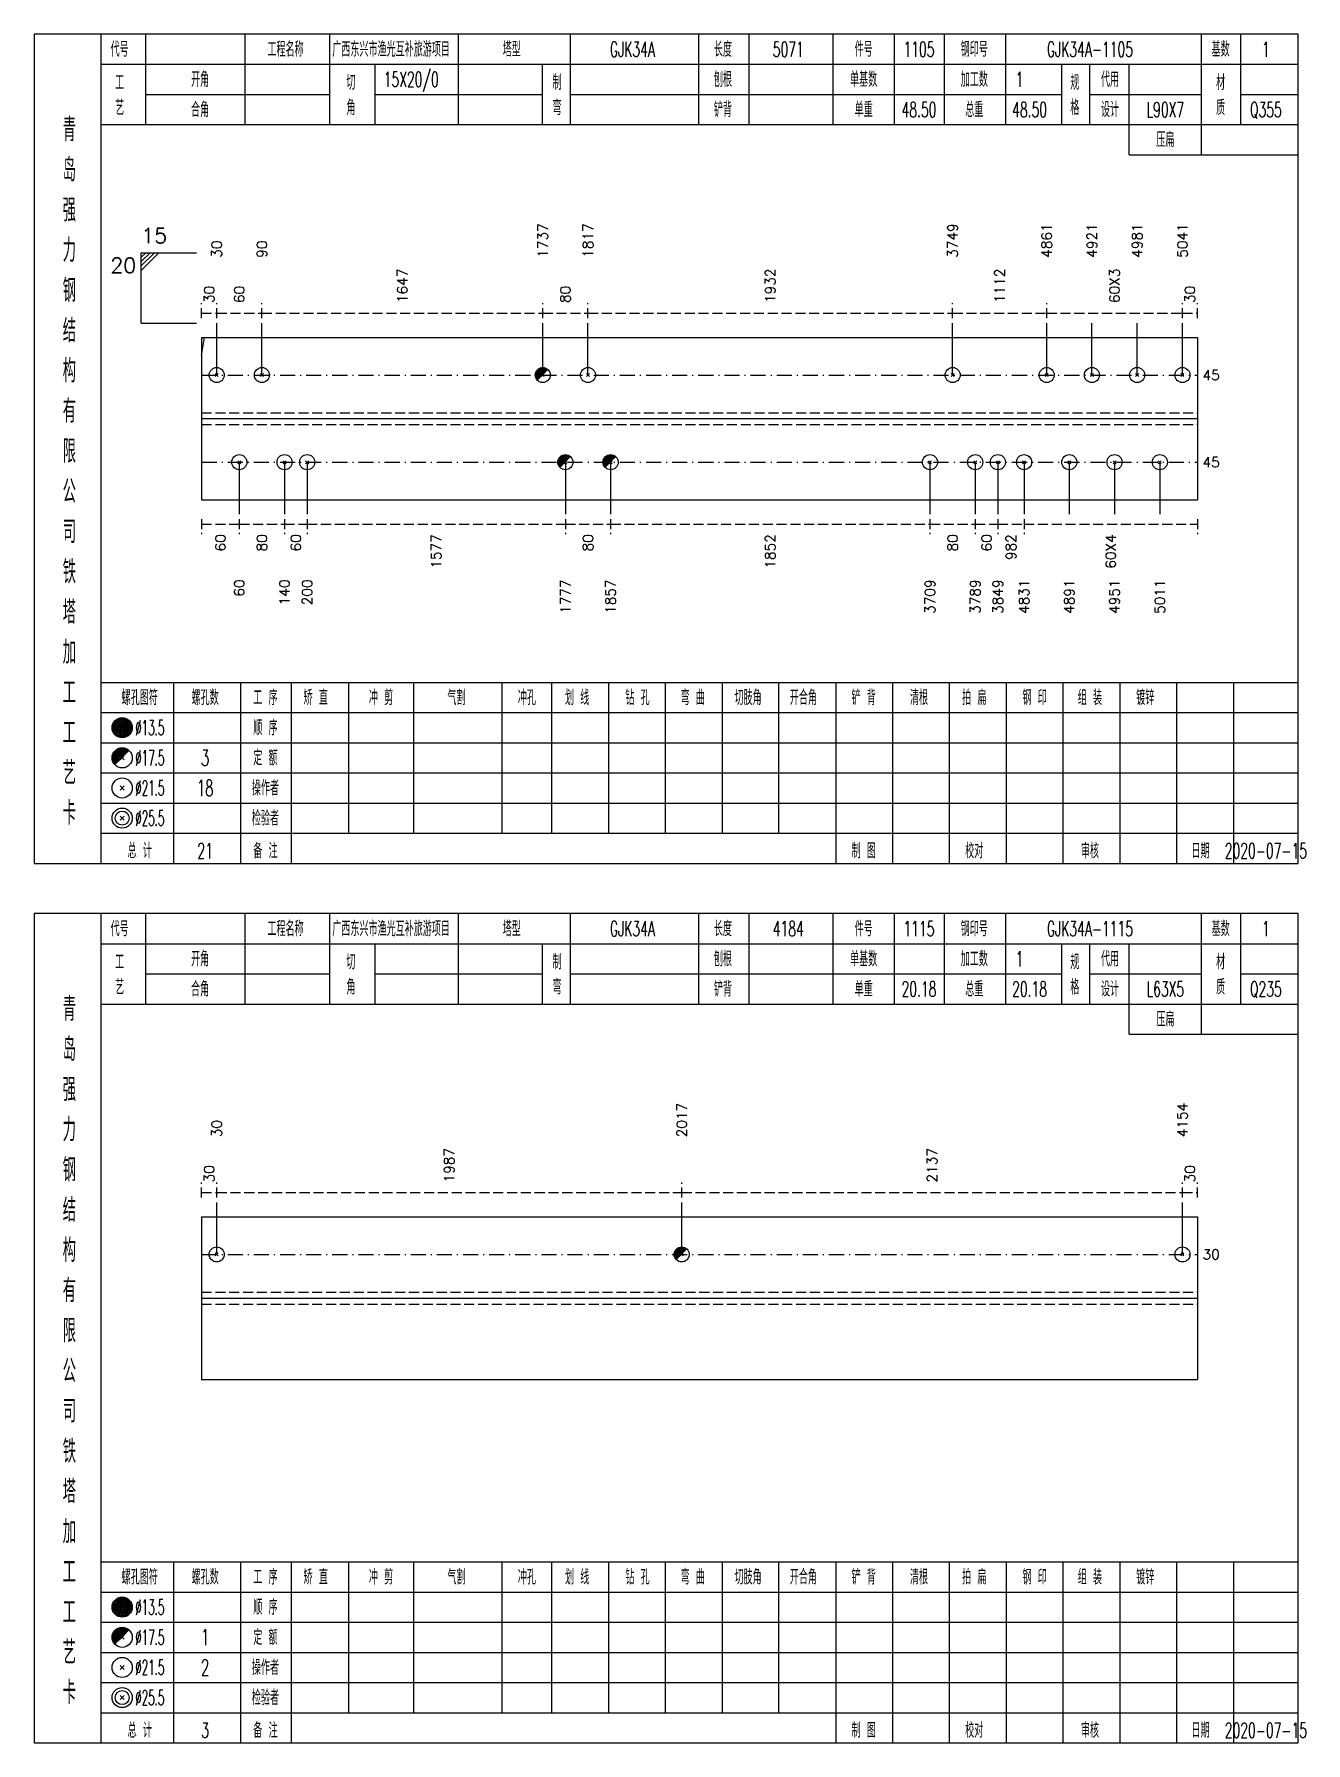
# Model space of a CAD drawing. Extents: x 0 to 2606, y -377 to 6479.
# Drawn here: x 1568.4 to 1821.3, y 1750 to 2090 of the extents above; entities that cross this region are included whole.
import ezdxf
from ezdxf.enums import TextEntityAlignment as Align

# ---------------------------------------------------------------- set-up
doc = ezdxf.new("R2010")
doc.units = 0
doc.header["$MEASUREMENT"] = 0
doc.linetypes.add('一点画线', pattern=[5.2, 3, -1, 0.2, -1])
doc.linetypes.add('虚线', pattern=[2.75, 2, -0.75])
doc.layers.get('0').update_dxf_attribs({"linetype": 'CONTINUOUS', "lineweight": 25})
doc.layers.add('1', color=7, linetype='CONTINUOUS', lineweight=25)
doc.layers.add('4', color=7, linetype='CONTINUOUS', lineweight=25)
doc.styles.get("Standard").update_dxf_attribs({"font": 'simplex.shx', "width": 0.7, "height": 3, "bigfont": 'gbhzfs.shx'})

msp = doc.modelspace()

# ---------------------------------------------------------------- linework, layer by layer
at = {"color": 7, "linetype": 'Continuous', "lineweight": 13}
for p, q in [((1589.7, 2046.5), (1600.7, 2046.5)), ((1589.7, 2032.5), (1589.7, 2046.5)), ((1590.58, 2046.5), (1589.7, 2045.62)), ((1591.45, 2046.5), (1589.7, 2044.75)), ((1592.33, 2046.5), (1589.7, 2043.88)), ((1593.2, 2046.5), (1589.7, 2043)), ((1589.7, 2032.5), (1600.7, 2032.5)), ((1604.7, 2022.17), (1604.7, 2032.5)), ((1613.7, 2022.17), (1613.7, 2032.5)), ((1669.56, 2022.17), (1669.56, 2032.5)), ((1678.56, 2022.17), (1678.56, 2032.5)), ((1751.09, 2022.17), (1751.09, 2032.5)), ((1769.8, 2022.17), (1769.8, 2032.5)), ((1778.8, 2022.17), (1778.8, 2032.5)), ((1787.8, 2022.17), (1787.8, 2032.5)), ((1796.8, 2022.17), (1796.8, 2032.5)), ((1601.7, 2026.07), (1602.29, 2029.67)), ((1604.4, 2021.87), (1605, 2022.47)), ((1605, 2021.87), (1604.4, 2022.47)), ((1613.4, 2021.87), (1614, 2022.47)), ((1614, 2021.87), (1613.4, 2022.47)), ((1678.26, 2021.87), (1678.86, 2022.47)), ((1678.86, 2021.87), (1678.26, 2022.47)), ((1750.79, 2021.87), (1751.39, 2022.47)), ((1751.39, 2021.87), (1750.79, 2022.47)), ((1769.5, 2021.87), (1770.1, 2022.47)), ((1770.1, 2021.87), (1769.5, 2022.47)), ((1778.5, 2021.87), (1779.1, 2022.47)), ((1779.1, 2021.87), (1778.5, 2022.47)), ((1787.5, 2021.87), (1788.1, 2022.47)), ((1788.1, 2021.87), (1787.5, 2022.47)), ((1796.5, 2021.87), (1797.1, 2022.47)), ((1797.1, 2021.87), (1796.5, 2022.47)), ((1609.2, 2004.83), (1609.2, 1994.5)), ((1618.2, 2004.83), (1618.2, 1994.5)), ((1622.7, 2004.83), (1622.7, 1994.5)), ((1674.06, 2004.83), (1674.06, 1994.5)), ((1683.06, 2004.83), (1683.06, 1994.5)), ((1746.59, 2004.83), (1746.59, 1994.5)), ((1755.59, 2004.83), (1755.59, 1994.5)), ((1760.09, 2004.83), (1760.09, 1994.5)), ((1765.3, 2004.83), (1765.3, 1994.5)), ((1774.3, 2004.83), (1774.3, 1994.5)), ((1783.3, 2004.83), (1783.3, 1994.5)), ((1792.3, 2004.83), (1792.3, 1994.5)), ((1604.7, 1847.19), (1604.7, 1857.5)), ((1697.2, 1847.19), (1697.2, 1857.5)), ((1796.8, 1847.19), (1796.8, 1857.5)), ((1604.4, 1846.89), (1605, 1847.49)), ((1605, 1846.89), (1604.4, 1847.49)), ((1796.5, 1846.89), (1797.1, 1847.49)), ((1797.1, 1846.89), (1796.5, 1847.49))]:
    msp.add_line(p, q, dxfattribs=at)
at = {"color": 8, "linetype": '虚线', "lineweight": 9}
for p, q in [((1601.7, 2033.5), (1601.7, 2036.5)), ((1601.7, 2034.5), (1604.7, 2034.5)), ((1604.7, 2033.5), (1604.7, 2036.5)), ((1604.7, 2033.5), (1604.7, 2036.5)), ((1604.7, 2034.5), (1613.7, 2034.5)), ((1613.7, 2033.5), (1613.7, 2036.5)), ((1613.7, 2033.5), (1613.7, 2036.5)), ((1613.7, 2034.5), (1669.56, 2034.5)), ((1669.56, 2033.5), (1669.56, 2036.5)), ((1669.56, 2033.5), (1669.56, 2036.5)), ((1669.56, 2034.5), (1678.56, 2034.5)), ((1678.56, 2033.5), (1678.56, 2036.5)), ((1678.56, 2033.5), (1678.56, 2036.5)), ((1678.56, 2034.5), (1751.09, 2034.5)), ((1751.09, 2033.5), (1751.09, 2036.5)), ((1751.09, 2033.5), (1751.09, 2036.5)), ((1751.09, 2034.5), (1769.8, 2034.5)), ((1769.8, 2033.5), (1769.8, 2036.5)), ((1769.8, 2033.5), (1769.8, 2036.5)), ((1769.8, 2034.5), (1796.8, 2034.5)), ((1796.8, 2033.5), (1796.8, 2036.5)), ((1796.8, 2033.5), (1796.8, 2036.5)), ((1796.8, 2034.5), (1799.8, 2034.5)), ((1799.8, 2033.5), (1799.8, 2036.5)), ((1601.7, 1993.5), (1601.7, 1990.5)), ((1601.7, 1992.5), (1609.2, 1992.5)), ((1609.2, 1993.5), (1609.2, 1990.5)), ((1609.2, 1993.5), (1609.2, 1990.5)), ((1609.2, 1992.5), (1618.2, 1992.5)), ((1618.2, 1993.5), (1618.2, 1990.5)), ((1618.2, 1993.5), (1618.2, 1990.5)), ((1618.2, 1992.5), (1622.7, 1992.5)), ((1622.7, 1993.5), (1622.7, 1990.5)), ((1622.7, 1993.5), (1622.7, 1990.5)), ((1622.7, 1992.5), (1674.06, 1992.5)), ((1674.06, 1993.5), (1674.06, 1990.5)), ((1674.06, 1993.5), (1674.06, 1990.5)), ((1674.06, 1992.5), (1683.06, 1992.5)), ((1683.06, 1993.5), (1683.06, 1990.5)), ((1683.06, 1993.5), (1683.06, 1990.5)), ((1683.06, 1992.5), (1746.59, 1992.5)), ((1746.59, 1993.5), (1746.59, 1990.5)), ((1746.59, 1993.5), (1746.59, 1990.5)), ((1746.59, 1992.5), (1755.59, 1992.5)), ((1755.59, 1993.5), (1755.59, 1990.5)), ((1755.59, 1993.5), (1755.59, 1990.5)), ((1755.59, 1992.5), (1760.09, 1992.5)), ((1760.09, 1993.5), (1760.09, 1990.5)), ((1760.09, 1993.5), (1760.09, 1990.5)), ((1760.09, 1992.5), (1765.3, 1992.5)), ((1765.3, 1993.5), (1765.3, 1990.5)), ((1765.3, 1993.5), (1765.3, 1990.5)), ((1765.3, 1992.5), (1799.8, 1992.5)), ((1799.8, 1993.5), (1799.8, 1990.5)), ((1601.7, 1858.5), (1601.7, 1861.5)), ((1604.7, 1858.5), (1604.7, 1861.5)), ((1604.7, 1858.5), (1604.7, 1861.5)), ((1697.2, 1858.5), (1697.2, 1861.5)), ((1697.2, 1858.5), (1697.2, 1861.5)), ((1796.8, 1858.5), (1796.8, 1861.5)), ((1796.8, 1858.5), (1796.8, 1861.5)), ((1799.8, 1858.5), (1799.8, 1861.5)), ((1601.7, 1859.5), (1604.7, 1859.5)), ((1604.7, 1859.5), (1697.2, 1859.5)), ((1697.2, 1859.5), (1796.8, 1859.5)), ((1796.8, 1859.5), (1799.8, 1859.5))]:
    msp.add_line(p, q, dxfattribs=at)
at = {"color": 7, "linetype": 'Continuous', "lineweight": 18}
for p, q in [((1601.7, 2029.67), (1601.7, 1997.33)), ((1601.7, 2029.67), (1799.8, 2029.67)), ((1799.8, 2029.67), (1799.8, 1997.33)), ((1601.7, 2013.5), (1799.8, 2013.5)), ((1601.7, 1854.69), (1601.7, 1822.31)), ((1601.7, 1854.69), (1799.8, 1854.69)), ((1799.8, 1854.69), (1799.8, 1822.31)), ((1601.7, 1838.5), (1799.8, 1838.5))]:
    msp.add_line(p, q, dxfattribs=at)
at = {"color": 3, "linetype": '一点画线', "lineweight": 13}
for p, q in [((1601.7, 2022.17), (1799.8, 2022.17)), ((1601.7, 2004.83), (1799.8, 2004.83)), ((1601.7, 1847.19), (1799.8, 1847.19))]:
    msp.add_line(p, q, dxfattribs=at)
at = {"color": 7, "linetype": 'Continuous', "lineweight": 0}
for p, q in [((1669.26, 2021.87), (1669.86, 2022.47)), ((1669.26, 2022.47), (1669.86, 2021.87)), ((1696.9, 1846.89), (1697.5, 1847.49)), ((1696.9, 1847.49), (1697.5, 1846.89))]:
    msp.add_line(p, q, dxfattribs=at)
at = {"color": 1, "linetype": '虚线', "lineweight": 18}
for p, q in [((1601.7, 2014.67), (1799.8, 2014.67)), ((1601.7, 2012.33), (1799.8, 2012.33)), ((1601.7, 1839.69), (1799.8, 1839.69)), ((1601.7, 1837.31), (1799.8, 1837.31))]:
    msp.add_line(p, q, dxfattribs=at)
at = {"color": 7, "linetype": 'Continuous', "lineweight": 13}
for centre in [(1604.7, 2022.17), (1613.7, 2022.17), (1669.56, 2022.17), (1678.56, 2022.17), (1751.09, 2022.17), (1769.8, 2022.17), (1778.8, 2022.17), (1787.8, 2022.17), (1796.8, 2022.17), (1604.7, 1847.19), (1697.2, 1847.19), (1796.8, 1847.19)]:
    msp.add_circle(centre, 1.5, dxfattribs=at)
for centre, radius in [((1669.56, 2022.17), 1.35), ((1669.56, 2022.17), 1.2), ((1669.56, 2022.17), 1.05), ((1669.56, 2022.17), 0.9), ((1669.56, 2022.17), 0.75), ((1669.56, 2022.17), 0.6), ((1669.56, 2022.17), 0.45), ((1669.56, 2022.17), 0.3), ((1669.56, 2022.17), 0.15), ((1697.2, 1847.19), 1.35), ((1697.2, 1847.19), 1.2), ((1697.2, 1847.19), 1.05), ((1697.2, 1847.19), 0.9), ((1697.2, 1847.19), 0.75), ((1697.2, 1847.19), 0.6), ((1697.2, 1847.19), 0.45), ((1697.2, 1847.19), 0.3), ((1697.2, 1847.19), 0.15)]:
    msp.add_arc(centre, radius, 45, 225, dxfattribs=at)
at = {"layer": '1', "color": 7, "linetype": 'Continuous', "lineweight": 13}
for p, q in [((1608.9, 2004.53), (1609.5, 2005.13)), ((1609.5, 2004.53), (1608.9, 2005.13)), ((1617.9, 2004.53), (1618.5, 2005.13)), ((1618.5, 2004.53), (1617.9, 2005.13)), ((1622.4, 2004.53), (1623, 2005.13)), ((1623, 2004.53), (1622.4, 2005.13)), ((1746.29, 2004.53), (1746.89, 2005.13)), ((1746.89, 2004.53), (1746.29, 2005.13)), ((1755.29, 2004.53), (1755.89, 2005.13)), ((1755.89, 2004.53), (1755.29, 2005.13)), ((1759.79, 2004.53), (1760.39, 2005.13)), ((1760.39, 2004.53), (1759.79, 2005.13)), ((1765, 2004.53), (1765.6, 2005.13)), ((1765.6, 2004.53), (1765, 2005.13)), ((1774, 2004.53), (1774.6, 2005.13)), ((1774.6, 2004.53), (1774, 2005.13)), ((1783, 2004.53), (1783.6, 2005.13)), ((1783.6, 2004.53), (1783, 2005.13)), ((1792, 2004.53), (1792.6, 2005.13)), ((1792.6, 2004.53), (1792, 2005.13))]:
    msp.add_line(p, q, dxfattribs=at)
at = {"layer": '1', "color": 7, "linetype": 'Continuous', "lineweight": 0}
for p, q in [((1673.76, 2004.53), (1674.36, 2005.13)), ((1673.76, 2005.13), (1674.36, 2004.53)), ((1682.76, 2004.53), (1683.36, 2005.13)), ((1682.76, 2005.13), (1683.36, 2004.53))]:
    msp.add_line(p, q, dxfattribs=at)
at = {"layer": '1', "color": 7, "linetype": 'Continuous', "lineweight": 18}
for p, q in [((1601.7, 1997.33), (1799.8, 1997.33)), ((1601.7, 1822.31), (1799.8, 1822.31))]:
    msp.add_line(p, q, dxfattribs=at)
at = {"layer": '1', "color": 7, "linetype": 'Continuous', "lineweight": 13}
for centre in [(1609.2, 2004.83), (1618.2, 2004.83), (1622.7, 2004.83), (1674.06, 2004.83), (1683.06, 2004.83), (1746.59, 2004.83), (1755.59, 2004.83), (1760.09, 2004.83), (1765.3, 2004.83), (1774.3, 2004.83), (1783.3, 2004.83), (1792.3, 2004.83)]:
    msp.add_circle(centre, 1.5, dxfattribs=at)
for centre, radius in [((1674.06, 2004.83), 1.35), ((1674.06, 2004.83), 1.2), ((1683.06, 2004.83), 1.35), ((1683.06, 2004.83), 1.2), ((1674.06, 2004.83), 1.05), ((1674.06, 2004.83), 0.9), ((1674.06, 2004.83), 0.75), ((1674.06, 2004.83), 0.6), ((1674.06, 2004.83), 0.45), ((1674.06, 2004.83), 0.3), ((1674.06, 2004.83), 0.15), ((1683.06, 2004.83), 1.05), ((1683.06, 2004.83), 0.9), ((1683.06, 2004.83), 0.75), ((1683.06, 2004.83), 0.6), ((1683.06, 2004.83), 0.45), ((1683.06, 2004.83), 0.3), ((1683.06, 2004.83), 0.15)]:
    msp.add_arc(centre, radius, 45, 225, dxfattribs=at)
at = {"layer": '4', "color": 1, "linetype": 'Continuous', "lineweight": 18}
for p, q in [((1581.7, 1925), (1581.7, 2090)), ((1590.6, 2072), (1590.6, 2090)), ((1610.4, 2072), (1610.4, 2090)), ((1627.2, 2072), (1627.2, 2090)), ((1652.8, 2072), (1652.8, 2090)), ((1675.1, 2072), (1675.1, 2090)), ((1700.6, 2072), (1700.6, 2090)), ((1710.6, 2072), (1710.6, 2090)), ((1727.3, 2072), (1727.3, 2090)), ((1739.5, 2072), (1739.5, 2090)), ((1749.5, 2072), (1749.5, 2090)), ((1761.7, 2072), (1761.7, 2090)), ((1800.6, 2066), (1800.6, 2090)), ((1808.4, 2072), (1808.4, 2090)), ((1581.7, 2084), (1819.8, 2084)), ((1636.2, 2072), (1636.2, 2084)), ((1669.5, 2072), (1669.5, 2084)), ((1772.8, 2072), (1772.8, 2084)), ((1778.4, 2072), (1778.4, 2084)), ((1786.2, 2066), (1786.2, 2084)), ((1590.6, 2078), (1627.2, 2078)), ((1636.2, 2078), (1669.5, 2078)), ((1675.1, 2078), (1772.8, 2078)), ((1778.4, 2078), (1800.6, 2078)), ((1808.4, 2078), (1819.8, 2078)), ((1581.7, 2072), (1819.8, 2072)), ((1786.2, 2066), (1819.8, 2066)), ((1581.7, 1961), (1819.8, 1961)), ((1596.2, 1925), (1596.2, 1961)), ((1609.5, 1925), (1609.5, 1961)), ((1619.6, 1925), (1619.6, 1961)), ((1631, 1931), (1631, 1961)), ((1643.9, 1931), (1643.9, 1961)), ((1661.5, 1931), (1661.5, 1961)), ((1671.4, 1931), (1671.4, 1961)), ((1682.7, 1931), (1682.7, 1961)), ((1694, 1931), (1694, 1961)), ((1705.3, 1931), (1705.3, 1961)), ((1716.5, 1931), (1716.5, 1961)), ((1727.9, 1931), (1727.9, 1961)), ((1739.2, 1931), (1739.2, 1961)), ((1750.5, 1931), (1750.5, 1961)), ((1761.8, 1931), (1761.8, 1961)), ((1773.1, 1931), (1773.1, 1961)), ((1784.4, 1931), (1784.4, 1961)), ((1795.7, 1931), (1795.7, 1961)), ((1807, 1931), (1807, 1961)), ((1581.7, 1955), (1819.8, 1955)), ((1581.7, 1949), (1819.8, 1949)), ((1581.7, 1943), (1819.8, 1943)), ((1581.7, 1937), (1819.8, 1937)), ((1581.7, 1931), (1819.8, 1931)), ((1727.9, 1925), (1727.9, 1931)), ((1739.2, 1925), (1739.2, 1931)), ((1750.5, 1925), (1750.5, 1931)), ((1761.8, 1925), (1761.8, 1931)), ((1773.1, 1925), (1773.1, 1931)), ((1784.4, 1925), (1784.4, 1931)), ((1795.7, 1925), (1795.7, 1931)), ((1807, 1925), (1807, 1931)), ((1581.7, 1750), (1581.7, 1915)), ((1590.6, 1897), (1590.6, 1915)), ((1610.4, 1897), (1610.4, 1915)), ((1627.2, 1897), (1627.2, 1915)), ((1652.8, 1897), (1652.8, 1915)), ((1675.1, 1897), (1675.1, 1915)), ((1700.6, 1897), (1700.6, 1915)), ((1710.6, 1897), (1710.6, 1915)), ((1727.3, 1897), (1727.3, 1915)), ((1739.5, 1897), (1739.5, 1915)), ((1749.5, 1897), (1749.5, 1915)), ((1761.7, 1897), (1761.7, 1915)), ((1800.6, 1891), (1800.6, 1915)), ((1808.4, 1897), (1808.4, 1915)), ((1581.7, 1909), (1819.8, 1909)), ((1636.2, 1897), (1636.2, 1909)), ((1669.5, 1897), (1669.5, 1909)), ((1772.8, 1897), (1772.8, 1909)), ((1778.4, 1897), (1778.4, 1909)), ((1786.2, 1891), (1786.2, 1909)), ((1590.6, 1903), (1627.2, 1903)), ((1636.2, 1903), (1669.5, 1903)), ((1675.1, 1903), (1772.8, 1903)), ((1778.4, 1903), (1800.6, 1903)), ((1808.4, 1903), (1819.8, 1903)), ((1581.7, 1897), (1819.8, 1897)), ((1786.2, 1891), (1819.8, 1891)), ((1581.7, 1786), (1819.8, 1786)), ((1596.2, 1750), (1596.2, 1786)), ((1609.5, 1750), (1609.5, 1786)), ((1619.6, 1750), (1619.6, 1786)), ((1631, 1756), (1631, 1786)), ((1643.9, 1756), (1643.9, 1786)), ((1661.5, 1756), (1661.5, 1786)), ((1671.4, 1756), (1671.4, 1786)), ((1682.7, 1756), (1682.7, 1786)), ((1694, 1756), (1694, 1786)), ((1705.3, 1756), (1705.3, 1786)), ((1716.5, 1756), (1716.5, 1786)), ((1727.9, 1756), (1727.9, 1786)), ((1739.2, 1756), (1739.2, 1786)), ((1750.5, 1756), (1750.5, 1786)), ((1761.8, 1756), (1761.8, 1786)), ((1773.1, 1756), (1773.1, 1786)), ((1784.4, 1756), (1784.4, 1786)), ((1795.7, 1756), (1795.7, 1786)), ((1807, 1756), (1807, 1786)), ((1581.7, 1780), (1819.8, 1780)), ((1581.7, 1774), (1819.8, 1774)), ((1581.7, 1768), (1819.8, 1768)), ((1581.7, 1762), (1819.8, 1762)), ((1581.7, 1756), (1819.8, 1756)), ((1727.9, 1750), (1727.9, 1756)), ((1739.2, 1750), (1739.2, 1756)), ((1750.5, 1750), (1750.5, 1756)), ((1761.8, 1750), (1761.8, 1756)), ((1773.1, 1750), (1773.1, 1756)), ((1784.4, 1750), (1784.4, 1756)), ((1795.7, 1750), (1795.7, 1756)), ((1807, 1750), (1807, 1756))]:
    msp.add_line(p, q, dxfattribs=at)
at = {"layer": '4', "color": 7, "linetype": 'Continuous', "lineweight": 13}
for p, q in [((1585.7, 1951.8), (1586.1, 1952.2)), ((1586.1, 1951.8), (1585.7, 1952.2)), ((1585.5, 1939.6), (1586.3, 1940.4)), ((1586.3, 1939.6), (1585.5, 1940.4)), ((1585.5, 1933.6), (1586.3, 1934.4)), ((1586.3, 1933.6), (1585.5, 1934.4)), ((1585.7, 1776.8), (1586.1, 1777.2)), ((1586.1, 1776.8), (1585.7, 1777.2)), ((1585.5, 1764.6), (1586.3, 1765.4)), ((1586.3, 1764.6), (1585.5, 1765.4)), ((1585.5, 1758.6), (1586.3, 1759.4)), ((1586.3, 1758.6), (1585.5, 1759.4))]:
    msp.add_line(p, q, dxfattribs=at)
at = {"layer": '4', "color": 7, "linetype": 'Continuous', "lineweight": 0}
for p, q in [((1585.5, 1945.6), (1586.3, 1946.4)), ((1585.5, 1946.4), (1586.3, 1945.6)), ((1585.5, 1770.6), (1586.3, 1771.4)), ((1585.5, 1771.4), (1586.3, 1770.6))]:
    msp.add_line(p, q, dxfattribs=at)
at = {"layer": '4', "color": 1, "linetype": 'Continuous', "lineweight": 18}
for points in [[(1568.4, 2090), (1568.4, 1925), (1819.8, 1925), (1819.8, 2090)], [(1568.4, 1915), (1568.4, 1750), (1819.8, 1750), (1819.8, 1915)]]:
    msp.add_lwpolyline(points, close=True, dxfattribs=at)
at = {"layer": '4', "color": 7, "linetype": 'Continuous', "lineweight": 13}
for centre, radius in [((1585.9, 1952), 2), ((1585.9, 1952), 1.8), ((1585.9, 1952), 1.6), ((1585.9, 1952), 1.4), ((1585.9, 1952), 1.2), ((1585.9, 1952), 1), ((1585.9, 1952), 0.8), ((1585.9, 1952), 0.6), ((1585.9, 1952), 0.4), ((1585.9, 1952), 0.2), ((1585.9, 1946), 2), ((1585.9, 1940), 2), ((1585.9, 1934), 2), ((1585.9, 1934), 1.4), ((1585.9, 1777), 2), ((1585.9, 1777), 1.8), ((1585.9, 1777), 1.6), ((1585.9, 1777), 1.4), ((1585.9, 1777), 1.2), ((1585.9, 1777), 1), ((1585.9, 1777), 0.8), ((1585.9, 1777), 0.6), ((1585.9, 1777), 0.4), ((1585.9, 1777), 0.2), ((1585.9, 1771), 2), ((1585.9, 1765), 2), ((1585.9, 1759), 2), ((1585.9, 1759), 1.4)]:
    msp.add_circle(centre, radius, dxfattribs=at)
for centre, radius in [((1585.9, 1946), 1.8), ((1585.9, 1946), 1.6), ((1585.9, 1946), 1.4), ((1585.9, 1946), 1.2), ((1585.9, 1946), 1), ((1585.9, 1946), 0.8), ((1585.9, 1946), 0.6), ((1585.9, 1946), 0.4), ((1585.9, 1946), 0.2), ((1585.9, 1771), 1.8), ((1585.9, 1771), 1.6), ((1585.9, 1771), 1.4), ((1585.9, 1771), 1.2), ((1585.9, 1771), 1), ((1585.9, 1771), 0.8), ((1585.9, 1771), 0.6), ((1585.9, 1771), 0.4), ((1585.9, 1771), 0.2)]:
    msp.add_arc(centre, radius, 45, 225, dxfattribs=at)

# ---------------------------------------------------------------- texts
at = {"color": 7, "linetype": 'Continuous', "lineweight": 13}
msp.add_text('15', height=3, dxfattribs=at).set_placement((1589.7, 2047.5), align=Align.BOTTOM_LEFT)
for s, p in [('1737', (1669.56, 2045.5)), ('1817', (1678.56, 2045.5)), ('3749', (1751.09, 2045.5)), ('4861', (1769.8, 2045.5)), ('4921', (1778.8, 2045.5)), ('4981', (1787.8, 2045.5)), ('5041', (1796.8, 2045.5)), ('30', (1604.7, 2045.5)), ('90', (1613.7, 2045.5)), ('2017', (1697.2, 1870.5)), ('4154', (1796.8, 1870.5)), ('30', (1604.7, 1870.5))]:
    msp.add_text(s, height=2, rotation=90, dxfattribs=at).set_placement(p, align=Align.MIDDLE_LEFT)
msp.add_text('20', height=3, dxfattribs=at).set_placement((1588.7, 2045.5), align=Align.TOP_RIGHT)
at = {"color": 8, "linetype": 'Continuous', "lineweight": 9}
for s, p in [('1647', (1641.63, 2036.5)), ('1932', (1714.82, 2036.5)), ('1112', (1760.45, 2036.5)), ('60X3', (1783.3, 2036.5)), ('30', (1603.2, 2036.5)), ('60', (1609.2, 2036.5)), ('80', (1674.06, 2036.5)), ('30', (1798.3, 2036.5)), ('1987', (1650.95, 1861.5)), ('2137', (1747, 1861.5)), ('30', (1603.2, 1861.5)), ('30', (1798.3, 1861.5))]:
    msp.add_text(s, height=2, rotation=90, dxfattribs=at).set_placement(p, align=Align.MIDDLE_LEFT)
at = {"color": 7, "linetype": 'Continuous', "lineweight": 13}
for s, p in [('45', (1800.8, 2022.17)), ('45', (1800.8, 2004.83)), ('30', (1800.8, 1847.19))]:
    msp.add_text(s, height=2, dxfattribs=at).set_placement(p, align=Align.MIDDLE_LEFT)
at = {"color": 8, "linetype": 'Continuous', "lineweight": 9}
for s, p in [('60', (1605.45, 1990.5)), ('80', (1613.7, 1990.5)), ('60', (1620.45, 1990.5)), ('1577', (1648.38, 1990.5)), ('80', (1678.56, 1990.5)), ('1852', (1714.82, 1990.5)), ('80', (1751.09, 1990.5)), ('60', (1757.84, 1990.5)), ('982', (1762.7, 1990.5)), ('60X4', (1782.55, 1990.5))]:
    msp.add_text(s, height=2, rotation=90, dxfattribs=at).set_placement(p, align=Align.MIDDLE_RIGHT)
at = {"layer": '1', "color": 7, "linetype": 'Continuous', "lineweight": 13}
for s, p in [('60', (1609.2, 1981.5)), ('140', (1618.2, 1981.5)), ('200', (1622.7, 1981.5)), ('1777', (1674.06, 1981.5)), ('1857', (1683.06, 1981.5)), ('3709', (1746.59, 1981.5)), ('3789', (1755.59, 1981.5)), ('3849', (1760.09, 1981.5)), ('4831', (1765.3, 1981.5)), ('4891', (1774.3, 1981.5)), ('4951', (1783.3, 1981.5)), ('5011', (1792.3, 1981.5))]:
    msp.add_text(s, height=2, rotation=90, dxfattribs=at).set_placement(p, align=Align.MIDDLE_RIGHT)
at = {"layer": '4', "color": 1, "linetype": 'Continuous', "lineweight": 13}
for s, height, width, p in [('代号', 3, 0.6, (1585.4, 2087)), ('工程名称', 3, 0.6, (1618.4, 2087)), ('广西东兴市渔光互补旅游项目', 3, 0.6, (1639.4, 2087)), ('塔型', 3, 0.6, (1663.4, 2087)), ('GJK34A', 3, 0.6, (1687.4, 2087)), ('长度', 3, 0.6, (1705.4, 2087)), ('5071', 3, 0.6, (1718.4, 2087)), ('件号', 3, 0.6, (1733.4, 2087)), ('1105', 3, 0.6, (1744.4, 2087)), ('钢印号', 3, 0.6, (1755.4, 2087)), ('GJK34A-1105', 3, 0.6, (1778.4, 2087)), ('基数', 3, 0.6, (1804.4, 2087)), ('1', 3, 0.6, (1813.4, 2087)), ('工', 3, 0.6, (1585.4, 2080.4)), ('开角', 3, 0.6, (1601.4, 2081)), ('切', 3, 0.6, (1631.4, 2080.4)), ('15X20/0', 3, 0.6, (1643.4, 2081)), ('制', 3, 0.6, (1672.4, 2080.4)), ('刨根', 3, 0.6, (1705.4, 2081)), ('单基数', 3, 0.6, (1733.4, 2081)), ('加工数', 3, 0.6, (1755.4, 2081)), ('1', 3, 0.6, (1764.4, 2081)), ('规', 3, 0.6, (1775.4, 2080.4)), ('代用', 3, 0.6, (1782.4, 2081)), ('材', 3, 0.6, (1804.4, 2080.4)), ('艺', 3, 0.6, (1585.4, 2075.4)), ('合角', 3, 0.6, (1601.4, 2075)), ('角', 3, 0.6, (1631.4, 2075.4)), ('弯', 3, 0.6, (1672.4, 2075.4)), ('铲背', 3, 0.6, (1705.4, 2075)), ('单重', 3, 0.6, (1733.4, 2075)), ('48.50', 3, 0.6, (1744.4, 2075)), ('总重', 3, 0.6, (1755.4, 2075)), ('48.50', 3, 0.6, (1766.4, 2075)), ('格', 3, 0.6, (1775.4, 2075.4)), ('设计', 3, 0.6, (1782.4, 2075)), ('L90X7', 3, 0.6, (1793.4, 2075)), ('质', 3, 0.6, (1804.4, 2075.4)), ('Q355', 3, 0.6, (1813.4, 2075)), ('青', 4.6, 0.8, (1575.4, 2071)), ('压扁', 3, 0.6, (1793.4, 2069)), ('岛', 4.6, 0.8, (1575.4, 2063)), ('强', 4.6, 0.8, (1575.4, 2055)), ('力', 4.6, 0.8, (1575.4, 2047)), ('钢', 4.6, 0.8, (1575.4, 2039)), ('结', 4.6, 0.8, (1575.4, 2031)), ('构', 4.6, 0.8, (1575.4, 2023)), ('有', 4.6, 0.8, (1575.4, 2015)), ('限', 4.6, 0.8, (1575.4, 2007)), ('公', 4.6, 0.8, (1575.4, 1999)), ('司', 4.6, 0.8, (1575.4, 1991)), ('铁', 4.6, 0.8, (1575.4, 1983)), ('塔', 4.6, 0.8, (1575.4, 1975)), ('加', 4.6, 0.8, (1575.4, 1967)), ('工', 4.6, 0.8, (1575.4, 1959)), ('螺孔图符', 3, 0.6, (1589.4, 1958)), ('螺孔数', 3, 0.6, (1602.4, 1958)), ('工 序', 3, 0.6, (1614.4, 1958)), ('矫 直', 3, 0.6, (1624.4, 1958)), ('冲 剪', 3, 0.6, (1637.4, 1958)), ('气割', 3, 0.6, (1652.4, 1958)), ('冲孔', 3, 0.6, (1666.4, 1958)), ('划 线', 3, 0.6, (1676.4, 1958)), ('钻 孔', 3, 0.6, (1688.4, 1958)), ('弯 曲', 3, 0.6, (1699.4, 1958)), ('切肢角', 3, 0.6, (1710.4, 1958)), ('开合角', 3, 0.6, (1721.4, 1958)), ('铲 背', 3, 0.6, (1733.4, 1958)), ('清根', 3, 0.6, (1744.4, 1958)), ('拍 扁', 3, 0.6, (1755.4, 1958)), ('钢 印', 3, 0.6, (1767.4, 1958)), ('组 装', 3, 0.6, (1778.4, 1958)), ('镀锌', 3, 0.6, (1789.4, 1958)), ('工', 4.6, 0.8, (1575.4, 1951)), ('%%C13.5', 3, 0.5, (1591.4, 1952)), ('顺 序', 3, 0.6, (1614.4, 1952)), ('艺', 4.6, 0.8, (1575.4, 1943)), ('%%C17.5', 3, 0.5, (1591.4, 1946)), ('3', 3.2, 0.6, (1602.4, 1946)), ('定 额', 3, 0.6, (1614.4, 1946)), ('%%C21.5', 3, 0.5, (1591.4, 1940)), ('18', 3.2, 0.6, (1602.4, 1940)), ('操作者', 3, 0.6, (1614.4, 1940)), ('卡', 4.6, 0.8, (1575.4, 1935)), ('%%C25.5', 3, 0.5, (1591.4, 1934)), ('检验者', 3, 0.6, (1614.4, 1934)), ('总 计', 3, 0.6, (1589.4, 1927.5)), ('21', 3, 0.6, (1602.4, 1927.5)), ('备 注', 3, 0.6, (1614.4, 1927.5)), ('制 图', 3, 0.6, (1733.4, 1927.5)), ('校对', 3, 0.6, (1755.4, 1927.5)), ('审核', 3, 0.6, (1778.4, 1927.5)), ('日期', 3, 0.6, (1800.4, 1927.5)), ('2020-07-15', 3, 0.6, (1813.4, 1927.5)), ('代号', 3, 0.6, (1585.4, 1912)), ('工程名称', 3, 0.6, (1618.4, 1912)), ('广西东兴市渔光互补旅游项目', 3, 0.6, (1639.4, 1912)), ('塔型', 3, 0.6, (1663.4, 1912)), ('GJK34A', 3, 0.6, (1687.4, 1912)), ('长度', 3, 0.6, (1705.4, 1912)), ('4184', 3, 0.6, (1718.4, 1912)), ('件号', 3, 0.6, (1733.4, 1912)), ('1115', 3, 0.6, (1744.4, 1912)), ('钢印号', 3, 0.6, (1755.4, 1912)), ('GJK34A-1115', 3, 0.6, (1778.4, 1912)), ('基数', 3, 0.6, (1804.4, 1912)), ('1', 3, 0.6, (1813.4, 1912)), ('开角', 3, 0.6, (1601.4, 1906)), ('刨根', 3, 0.6, (1705.4, 1906)), ('单基数', 3, 0.6, (1733.4, 1906)), ('加工数', 3, 0.6, (1755.4, 1906)), ('1', 3, 0.6, (1764.4, 1906)), ('代用', 3, 0.6, (1782.4, 1906)), ('工', 3, 0.6, (1585.4, 1905.4)), ('切', 3, 0.6, (1631.4, 1905.4)), ('制', 3, 0.6, (1672.4, 1905.4)), ('规', 3, 0.6, (1775.4, 1905.4)), ('材', 3, 0.6, (1804.4, 1905.4)), ('艺', 3, 0.6, (1585.4, 1900.4)), ('合角', 3, 0.6, (1601.4, 1900)), ('角', 3, 0.6, (1631.4, 1900.4)), ('弯', 3, 0.6, (1672.4, 1900.4)), ('铲背', 3, 0.6, (1705.4, 1900)), ('单重', 3, 0.6, (1733.4, 1900)), ('20.18', 3, 0.6, (1744.4, 1900)), ('总重', 3, 0.6, (1755.4, 1900)), ('20.18', 3, 0.6, (1766.4, 1900)), ('格', 3, 0.6, (1775.4, 1900.4)), ('设计', 3, 0.6, (1782.4, 1900)), ('L63X5', 3, 0.6, (1793.4, 1900)), ('质', 3, 0.6, (1804.4, 1900.4)), ('Q235', 3, 0.6, (1813.4, 1900)), ('青', 4.6, 0.8, (1575.4, 1896)), ('压扁', 3, 0.6, (1793.4, 1894)), ('岛', 4.6, 0.8, (1575.4, 1888)), ('强', 4.6, 0.8, (1575.4, 1880)), ('力', 4.6, 0.8, (1575.4, 1872)), ('钢', 4.6, 0.8, (1575.4, 1864)), ('结', 4.6, 0.8, (1575.4, 1856)), ('构', 4.6, 0.8, (1575.4, 1848)), ('有', 4.6, 0.8, (1575.4, 1840)), ('限', 4.6, 0.8, (1575.4, 1832)), ('公', 4.6, 0.8, (1575.4, 1824)), ('司', 4.6, 0.8, (1575.4, 1816)), ('铁', 4.6, 0.8, (1575.4, 1808)), ('塔', 4.6, 0.8, (1575.4, 1800)), ('加', 4.6, 0.8, (1575.4, 1792)), ('工', 4.6, 0.8, (1575.4, 1784)), ('螺孔图符', 3, 0.6, (1589.4, 1783)), ('螺孔数', 3, 0.6, (1602.4, 1783)), ('工 序', 3, 0.6, (1614.4, 1783)), ('矫 直', 3, 0.6, (1624.4, 1783)), ('冲 剪', 3, 0.6, (1637.4, 1783)), ('气割', 3, 0.6, (1652.4, 1783)), ('冲孔', 3, 0.6, (1666.4, 1783)), ('划 线', 3, 0.6, (1676.4, 1783)), ('钻 孔', 3, 0.6, (1688.4, 1783)), ('弯 曲', 3, 0.6, (1699.4, 1783)), ('切肢角', 3, 0.6, (1710.4, 1783)), ('开合角', 3, 0.6, (1721.4, 1783)), ('铲 背', 3, 0.6, (1733.4, 1783)), ('清根', 3, 0.6, (1744.4, 1783)), ('拍 扁', 3, 0.6, (1755.4, 1783)), ('钢 印', 3, 0.6, (1767.4, 1783)), ('组 装', 3, 0.6, (1778.4, 1783)), ('镀锌', 3, 0.6, (1789.4, 1783)), ('%%C13.5', 3, 0.5, (1591.4, 1777)), ('顺 序', 3, 0.6, (1614.4, 1777)), ('工', 4.6, 0.8, (1575.4, 1776)), ('%%C17.5', 3, 0.5, (1591.4, 1771)), ('1', 3.2, 0.6, (1602.4, 1771)), ('定 额', 3, 0.6, (1614.4, 1771)), ('艺', 4.6, 0.8, (1575.4, 1768)), ('%%C21.5', 3, 0.5, (1591.4, 1765)), ('2', 3.2, 0.6, (1602.4, 1765)), ('操作者', 3, 0.6, (1614.4, 1765)), ('卡', 4.6, 0.8, (1575.4, 1760)), ('%%C25.5', 3, 0.5, (1591.4, 1759)), ('检验者', 3, 0.6, (1614.4, 1759)), ('总 计', 3, 0.6, (1589.4, 1752.5)), ('3', 3, 0.6, (1602.4, 1752.5)), ('备 注', 3, 0.6, (1614.4, 1752.5)), ('制 图', 3, 0.6, (1733.4, 1752.5)), ('校对', 3, 0.6, (1755.4, 1752.5)), ('审核', 3, 0.6, (1778.4, 1752.5)), ('日期', 3, 0.6, (1800.4, 1752.5)), ('2020-07-15', 3, 0.6, (1813.4, 1752.5))]:
    msp.add_text(s, height=height, dxfattribs=dict(at, width=width)).set_placement(p, align=Align.MIDDLE_CENTER)

doc.saveas('drawing.dxf')
